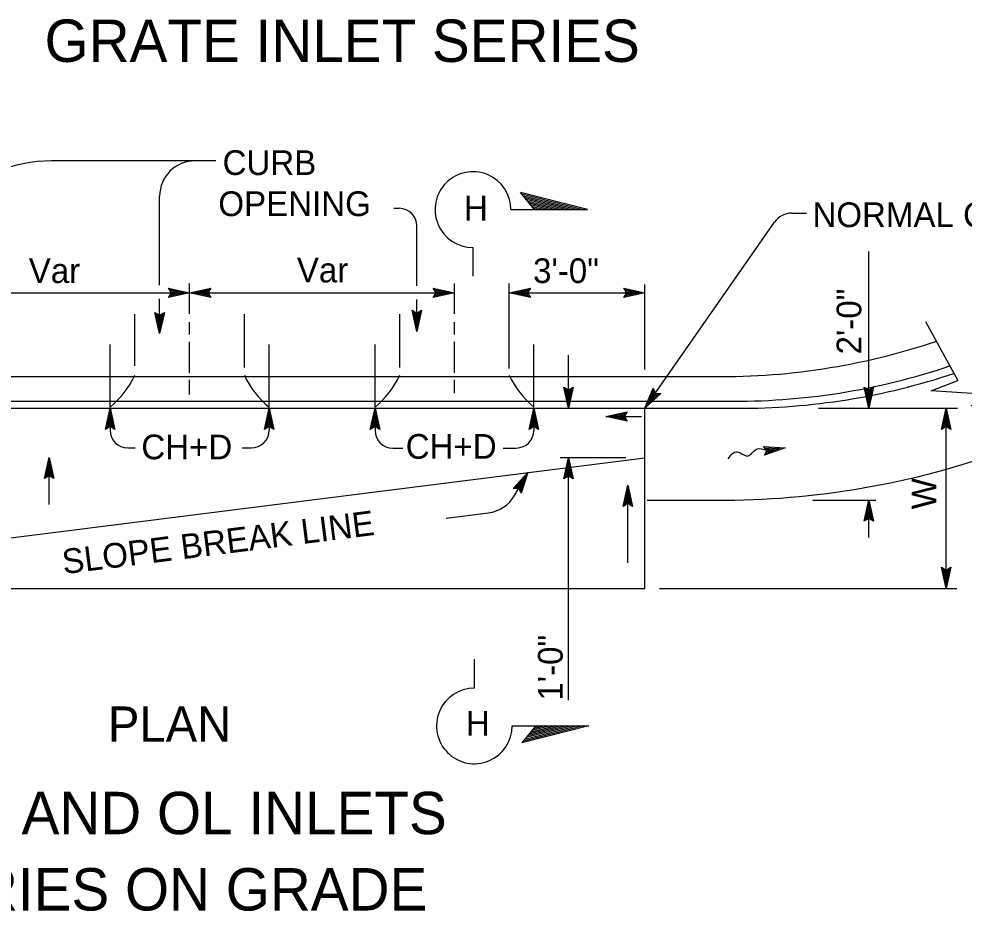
# Model space of a CAD drawing. Extents: x -894 to 866, y -472 to 714.
# Drawn here: x -210.8 to 56.9, y 186 to 438.6 of the extents above; entities that cross this region are included whole.
import ezdxf

# ---------------------------------------------------------------- set-up
doc = ezdxf.new("R2010")
doc.units = 0
for name, color, linetype in [('df_DETAIL-anno', 7, 'Continuous'), ('df_FLOW-LINE', 7, 'Continuous'), ('mc_CURB-GUTTER', 7, 'Continuous'), ('pp_PRESENTATION', 7, 'Continuous'), ('str_Concrete-A', 7, 'Continuous')]:
    doc.layers.add(name, color=color, linetype=linetype)

msp = doc.modelspace()

# ---------------------------------------------------------------- linework, layer by layer
at = {"layer": 'df_DETAIL-anno'}
for p, q in [((-171.71, 398.43), (-201.48, 398.43)), ((-155.02, 398.43), (-171.71, 398.43)), ((-170.91, 363.27), (-170.91, 388.43)), ((-104.58, 384.99), (-103.08, 384.99)), ((8.12, 383.64), (12.2, 383.64)), ((-33.5, 328.39), (3.19, 381.07)), ((-98.08, 363.02), (-98.08, 379.99)), ((29.88, 328.39), (29.88, 372.78)), ((-167.62, 361.08), (-168.42, 362.42)), ((-168.42, 362.42), (-168.42, 362.42)), ((-168.42, 362.42), (-162.42, 361.08)), ((-167.62, 361.08), (-168.42, 362.42)), ((-168.42, 362.42), (-168.42, 362.42)), ((-168.42, 362.42), (-162.42, 361.08)), ((-167.62, 361.08), (-168.42, 362.42)), ((-168.42, 362.42), (-168.42, 362.42)), ((-168.42, 362.42), (-162.42, 361.08)), ((-168.2, 362.07), (-163.8, 361.08)), ((-168.2, 362.07), (-163.8, 361.08)), ((-168.2, 362.07), (-163.8, 361.08)), ((-167.97, 361.71), (-165.18, 361.08)), ((-167.97, 361.71), (-165.18, 361.08)), ((-167.97, 361.71), (-165.18, 361.08)), ((-167.79, 361.36), (-166.56, 361.08)), ((-167.79, 361.36), (-166.56, 361.08)), ((-167.79, 361.36), (-166.56, 361.08)), ((-162.42, 355.12), (-162.42, 363.73)), ((-162.42, 361.08), (-156.42, 362.41)), ((-161.03, 361.08), (-156.65, 362.05)), ((-159.66, 361.08), (-156.83, 361.71)), ((-158.28, 361.08), (-157.07, 361.35)), ((-156.42, 362.41), (-157.22, 361.08)), ((-156.42, 362.41), (-156.42, 362.41)), ((-92.62, 361.08), (-93.42, 362.42)), ((-93.42, 362.42), (-93.42, 362.42)), ((-93.42, 362.42), (-87.42, 361.08)), ((-93.2, 362.07), (-88.8, 361.08)), ((-92.97, 361.71), (-90.18, 361.08)), ((-92.79, 361.36), (-91.56, 361.08)), ((-87.42, 355.12), (-87.42, 363.73)), ((-71.92, 339.65), (-71.92, 363.73)), ((-71.92, 361.08), (-65.92, 362.41)), ((-70.53, 361.08), (-66.15, 362.05)), ((-69.16, 361.08), (-66.33, 361.71)), ((-67.78, 361.08), (-66.57, 361.35)), ((-65.92, 362.41), (-66.72, 361.08)), ((-65.92, 362.41), (-65.92, 362.41)), ((-38.7, 361.08), (-39.5, 362.42)), ((-39.5, 362.42), (-39.5, 362.42)), ((-39.5, 362.42), (-33.5, 361.08)), ((-39.28, 362.07), (-34.88, 361.08)), ((-39.05, 361.71), (-36.26, 361.08)), ((-38.87, 361.36), (-37.64, 361.08)), ((-33.5, 339.4), (-33.5, 363.4)), ((-237.25, 361.08), (-188.3, 361.08)), ((-188.3, 361.08), (-162.42, 361.08)), ((-170.91, 349.51), (-170.91, 359.37)), ((-162.42, 361.08), (-168.42, 359.75)), ((-168.42, 359.75), (-167.62, 361.08)), ((-162.42, 361.08), (-168.42, 359.75)), ((-168.42, 359.75), (-167.62, 361.08)), ((-162.42, 361.08), (-168.42, 359.75)), ((-168.42, 359.75), (-167.62, 361.08)), ((-168.42, 359.75), (-168.42, 359.75)), ((-168.42, 359.75), (-168.42, 359.75)), ((-168.42, 359.75), (-168.42, 359.75)), ((-163.81, 361.08), (-168.18, 360.11)), ((-163.81, 361.08), (-168.18, 360.11)), ((-163.81, 361.08), (-168.18, 360.11)), ((-165.18, 361.08), (-168.01, 360.46)), ((-165.18, 361.08), (-168.01, 360.46)), ((-165.18, 361.08), (-168.01, 360.46)), ((-166.56, 361.08), (-167.77, 360.82)), ((-166.56, 361.08), (-167.77, 360.82)), ((-166.56, 361.08), (-167.77, 360.82)), ((-162.42, 361.08), (-112.19, 361.08)), ((-156.42, 359.74), (-162.42, 361.08)), ((-162.42, 361.08), (-162.42, 361.08)), ((-162.42, 361.08), (-162.42, 361.08)), ((-162.42, 361.08), (-162.42, 361.08)), ((-162.42, 361.08), (-162.42, 361.08)), ((-156.64, 360.1), (-161.04, 361.08)), ((-156.87, 360.46), (-159.66, 361.08)), ((-157.05, 360.8), (-158.28, 361.08)), ((-157.22, 361.08), (-156.42, 359.74)), ((-156.42, 359.74), (-156.42, 359.74)), ((-112.19, 361.08), (-87.42, 361.08)), ((-98.08, 350.14), (-98.08, 359.13)), ((-87.42, 361.08), (-93.42, 359.75)), ((-93.42, 359.75), (-92.62, 361.08)), ((-93.42, 359.75), (-93.42, 359.75)), ((-88.81, 361.08), (-93.19, 360.11)), ((-90.18, 361.08), (-93.01, 360.46)), ((-91.56, 361.08), (-92.77, 360.82)), ((-87.42, 361.08), (-87.42, 361.08)), ((-71.92, 361.08), (-33.5, 361.08)), ((-65.92, 359.74), (-71.92, 361.08)), ((-71.92, 361.08), (-71.92, 361.08)), ((-66.14, 360.1), (-70.54, 361.08)), ((-66.37, 360.46), (-69.16, 361.08)), ((-66.55, 360.8), (-67.78, 361.08)), ((-66.72, 361.08), (-65.92, 359.74)), ((-65.92, 359.74), (-65.92, 359.74)), ((-33.5, 361.08), (-39.5, 359.75)), ((-39.5, 359.75), (-38.7, 361.08)), ((-39.5, 359.75), (-39.5, 359.75)), ((-34.89, 361.08), (-39.26, 360.11)), ((-36.26, 361.08), (-39.09, 360.46)), ((-37.64, 361.08), (-38.85, 360.82)), ((-33.5, 361.08), (-33.5, 361.08)), ((-98.08, 350.14), (-99.41, 356.14)), ((-99.41, 356.14), (-99.41, 356.14)), ((-99.41, 356.14), (-98.08, 355.34)), ((-98.08, 355.34), (-96.74, 356.14)), ((-96.74, 356.14), (-98.08, 350.14)), ((-96.74, 356.14), (-96.74, 356.14)), ((-177.92, 348.94), (-177.92, 355.01)), ((-170.91, 349.51), (-172.24, 355.51)), ((-172.24, 355.51), (-172.24, 355.51)), ((-172.24, 355.51), (-170.91, 354.71)), ((-170.91, 350.9), (-171.88, 355.27)), ((-170.9, 352.27), (-171.53, 355.1)), ((-170.9, 353.65), (-171.17, 354.86)), ((-170.91, 354.71), (-169.57, 355.51)), ((-169.57, 355.51), (-170.91, 349.51)), ((-169.92, 355.29), (-170.9, 350.89)), ((-170.28, 355.06), (-170.9, 352.27)), ((-170.63, 354.88), (-170.9, 353.65)), ((-169.57, 355.51), (-169.57, 355.51)), ((-146.92, 348.79), (-146.92, 355.01)), ((-102.92, 339.89), (-102.92, 355.01)), ((-98.08, 351.53), (-99.05, 355.9)), ((-98.08, 352.9), (-98.71, 355.73)), ((-98.08, 354.28), (-98.35, 355.49)), ((-97.1, 355.92), (-98.08, 351.52)), ((-97.46, 355.69), (-98.08, 352.9)), ((-97.8, 355.51), (-98.08, 354.28)), ((-162.42, 349.23), (-162.42, 352.77)), ((-87.42, 349.23), (-87.42, 352.77)), ((-177.92, 340.38), (-177.92, 348.94)), ((-170.91, 349.51), (-170.91, 349.51)), ((-146.92, 339.89), (-146.92, 348.79)), ((-98.08, 350.14), (-98.08, 350.14)), ((-162.42, 338.45), (-162.42, 347.18)), ((-87.42, 338.45), (-87.42, 347.18)), ((-55.12, 328.39), (-55.12, 343.43)), ((-162.42, 332.27), (-162.42, 336.45)), ((-87.42, 332.62), (-87.42, 336.45)), ((-55.12, 328.39), (-56.45, 334.39)), ((-56.45, 334.39), (-56.45, 334.39)), ((-56.45, 334.39), (-55.12, 333.59)), ((-55.12, 329.78), (-56.09, 334.15)), ((-55.12, 331.15), (-55.75, 333.97)), ((-55.12, 332.53), (-55.39, 333.74)), ((-55.12, 333.59), (-53.78, 334.39)), ((-53.78, 334.39), (-55.12, 328.39)), ((-54.14, 334.17), (-55.12, 329.77)), ((-54.5, 333.94), (-55.12, 331.15)), ((-54.84, 333.76), (-55.12, 332.53)), ((-53.78, 334.39), (-53.78, 334.39)), ((-33.5, 328.39), (-31.16, 334.07)), ((-28.97, 332.54), (-33.5, 328.39)), ((-29.38, 332.57), (-32.71, 329.52)), ((-32.7, 329.53), (-31, 333.67)), ((-31.92, 330.65), (-30.82, 333.33)), ((-29.81, 332.58), (-31.92, 330.65)), ((-31.16, 334.07), (-31.16, 334.07)), ((-31.16, 334.07), (-30.53, 332.65)), ((-31.13, 331.78), (-30.66, 332.93)), ((-30.2, 332.64), (-31.13, 331.78)), ((-30.53, 332.65), (-28.97, 332.54)), ((-28.97, 332.54), (-28.97, 332.54)), ((29.88, 328.39), (28.55, 334.39)), ((28.55, 334.39), (28.55, 334.39)), ((28.55, 334.39), (29.88, 333.59)), ((29.88, 329.78), (28.91, 334.15)), ((29.88, 331.15), (29.26, 333.97)), ((29.88, 332.53), (29.62, 333.74)), ((29.88, 333.59), (31.22, 334.39)), ((31.22, 334.39), (29.88, 328.39)), ((30.86, 334.17), (29.88, 329.77)), ((30.51, 333.94), (29.88, 331.15)), ((30.16, 333.76), (29.88, 332.53)), ((31.22, 334.39), (31.22, 334.39)), ((-186.26, 322.39), (-184.92, 328.39)), ((-185.9, 322.6), (-184.92, 327.01)), ((-184.92, 328.39), (-184.92, 322.16)), ((-184.92, 328.39), (-184.92, 328.39)), ((-184.92, 328.39), (-183.59, 322.39)), ((-184.92, 327), (-183.95, 322.62)), ((-141.26, 322.39), (-139.92, 328.39)), ((-140.9, 322.6), (-139.92, 327.01)), ((-139.92, 328.39), (-139.92, 322.16)), ((-139.92, 328.39), (-139.92, 328.39)), ((-139.92, 328.39), (-138.59, 322.39)), ((-139.92, 327), (-138.95, 322.62)), ((-111.26, 322.39), (-109.92, 328.39)), ((-110.9, 322.6), (-109.92, 327.01)), ((-109.92, 328.39), (-109.92, 322.1)), ((-109.92, 328.39), (-109.92, 328.39)), ((-109.92, 328.39), (-108.59, 322.39)), ((-109.92, 327), (-108.95, 322.62)), ((-66.26, 322.39), (-64.92, 328.39)), ((-65.9, 322.6), (-64.92, 327.01)), ((-64.92, 328.39), (-64.92, 322.13)), ((-64.92, 328.39), (-64.92, 328.39)), ((-64.92, 328.39), (-63.59, 322.39)), ((-64.92, 327), (-63.95, 322.62)), ((-55.12, 328.39), (-55.12, 328.39)), ((-33.5, 328.39), (-33.5, 328.39)), ((15.68, 328.39), (54.97, 328.39)), ((29.88, 328.39), (29.88, 328.39)), ((50.44, 322.39), (51.78, 328.39)), ((50.8, 322.6), (51.78, 327.01)), ((51.78, 277.39), (51.78, 328.39)), ((51.78, 328.39), (51.78, 328.39)), ((51.78, 328.39), (53.11, 322.39)), ((51.79, 327), (52.75, 322.62)), ((-185.54, 322.84), (-184.92, 325.62)), ((-185.2, 323.01), (-184.92, 324.24)), ((-184.92, 325.62), (-184.3, 322.8)), ((-184.92, 324.24), (-184.65, 323.03)), ((-140.54, 322.84), (-139.92, 325.62)), ((-140.2, 323.01), (-139.92, 324.24)), ((-139.92, 325.62), (-139.3, 322.8)), ((-139.92, 324.24), (-139.66, 323.03)), ((-110.54, 322.84), (-109.92, 325.62)), ((-110.2, 323.01), (-109.92, 324.24)), ((-109.92, 325.62), (-109.3, 322.8)), ((-109.92, 324.24), (-109.66, 323.03)), ((-65.54, 322.84), (-64.92, 325.62)), ((-65.2, 323.01), (-64.92, 324.24)), ((-64.92, 325.62), (-64.3, 322.8)), ((-64.92, 324.24), (-64.66, 323.03)), ((51.16, 322.84), (51.78, 325.62)), ((51.51, 323.01), (51.78, 324.24)), ((51.78, 325.62), (52.41, 322.8)), ((51.78, 324.24), (52.05, 323.03)), ((-184.92, 323.19), (-186.26, 322.39)), ((-186.26, 322.39), (-186.26, 322.39)), ((-183.59, 322.39), (-184.92, 323.19)), ((-183.59, 322.39), (-183.59, 322.39)), ((-139.92, 323.19), (-141.26, 322.39)), ((-141.26, 322.39), (-141.26, 322.39)), ((-138.59, 322.39), (-139.92, 323.19)), ((-138.59, 322.39), (-138.59, 322.39)), ((-109.92, 323.19), (-111.26, 322.39)), ((-111.26, 322.39), (-111.26, 322.39)), ((-108.59, 322.39), (-109.92, 323.19)), ((-108.59, 322.39), (-108.59, 322.39)), ((-64.92, 323.19), (-66.26, 322.39)), ((-66.26, 322.39), (-66.26, 322.39)), ((-63.59, 322.39), (-64.92, 323.19)), ((-63.59, 322.39), (-63.59, 322.39)), ((51.78, 323.19), (50.44, 322.39)), ((50.44, 322.39), (50.44, 322.39)), ((53.11, 322.39), (51.78, 323.19)), ((53.11, 322.39), (53.11, 322.39)), ((-179.92, 317.16), (-177.86, 317.16)), ((-147.5, 317.16), (-144.92, 317.16)), ((-104.92, 317.1), (-102.02, 317.1)), ((-73.61, 317.13), (-69.92, 317.13)), ((-38.92, 314.39), (-57.53, 314.39)), ((-56.46, 308.39), (-55.12, 314.39)), ((-55.12, 245.75), (-55.12, 314.39)), ((-55.12, 314.39), (-55.12, 314.39)), ((-55.12, 314.39), (-53.79, 308.39)), ((-56.11, 308.6), (-55.12, 313.01)), ((-55.75, 308.84), (-55.12, 311.62)), ((-55.12, 313), (-54.15, 308.62)), ((-55.12, 311.62), (-54.5, 308.8)), ((-70.81, 305.67), (-66.65, 310.2)), ((-70.42, 303.68), (-66.65, 310.2)), ((-70.4, 305.68), (-67.34, 309)), ((-69.97, 305.71), (-68.03, 307.81)), ((-68.03, 307.81), (-68.91, 305.05)), ((-67.34, 308.99), (-68.69, 304.72)), ((-66.65, 310.2), (-68.5, 304.34)), ((-66.65, 310.2), (-66.65, 310.2)), ((-55.12, 309.19), (-56.46, 308.39)), ((-56.46, 308.39), (-56.46, 308.39)), ((-55.4, 309.01), (-55.12, 310.24)), ((-55.12, 310.24), (-54.86, 309.03)), ((-53.79, 308.39), (-55.12, 309.19)), ((-53.79, 308.39), (-53.79, 308.39)), ((-69.25, 305.7), (-70.81, 305.67)), ((-70.81, 305.67), (-70.81, 305.67)), ((-69.58, 305.68), (-68.73, 306.61)), ((-68.5, 304.34), (-69.25, 305.7)), ((-68.73, 306.61), (-69.1, 305.43)), ((-68.5, 304.34), (-68.5, 304.34)), ((14.01, 302.39), (31.83, 302.39)), ((28.54, 296.39), (29.88, 302.39)), ((28.9, 296.6), (29.88, 301.01)), ((29.88, 291.84), (29.88, 302.39)), ((29.88, 302.39), (29.88, 302.39)), ((29.88, 302.39), (31.21, 296.39)), ((29.88, 301), (30.85, 296.62)), ((-89.79, 297.24), (-77.83, 298.75)), ((29.88, 297.19), (28.54, 296.39)), ((29.26, 296.84), (29.88, 299.62)), ((29.6, 297.01), (29.88, 298.24)), ((29.88, 299.62), (30.5, 296.8)), ((29.88, 298.24), (30.15, 297.03)), ((31.21, 296.39), (29.88, 297.19)), ((28.54, 296.39), (28.54, 296.39)), ((31.21, 296.39), (31.21, 296.39)), ((51.78, 277.39), (50.45, 283.39)), ((50.45, 283.39), (50.45, 283.39)), ((50.45, 283.39), (51.78, 282.59)), ((51.78, 278.78), (50.81, 283.15)), ((51.79, 280.15), (51.16, 282.97)), ((51.79, 281.53), (51.52, 282.74)), ((51.78, 282.59), (53.12, 283.39)), ((53.12, 283.39), (51.78, 277.39)), ((52.77, 283.17), (51.78, 278.77)), ((52.41, 282.94), (51.79, 280.15)), ((52.06, 282.76), (51.79, 281.53)), ((53.12, 283.39), (53.12, 283.39)), ((-29.37, 277.39), (54.79, 277.39)), ((51.78, 277.39), (51.78, 277.39))]:
    msp.add_line(p, q, dxfattribs=at)
for centre, radius, start, end in [((-201.48, 358.43), 40, 90, 180), ((-160.91, 388.43), 10, 90, 180), ((-103.08, 379.99), 5, 0, 90), ((8.12, 377.64), 6, 90, 145.1465), ((-179.92, 322.16), 5, 180, 270), ((-144.92, 322.16), 5, 270, 0), ((-104.92, 322.1), 5, 180, 270), ((-69.92, 322.13), 5, 270, 0), ((-79.08, 308.68), 10, 277.1971, 330.0002)]:
    msp.add_arc(centre, radius, start, end, dxfattribs=at)
at = {"layer": 'df_FLOW-LINE'}
for p, q in [((0.05, 317.52), (6.16, 317.16)), ((1.01, 316.44), (0.05, 317.52)), ((0.33, 317.2), (4.64, 316.95)), ((6.16, 317.16), (0.38, 315.14)), ((0.38, 315.14), (1.01, 316.44)), ((4.64, 316.95), (0.58, 315.53)), ((0.61, 316.88), (3.13, 316.74)), ((3.13, 316.74), (0.76, 315.91)), ((0.89, 316.57), (1.61, 316.52)), ((1.61, 316.52), (0.95, 316.29)), ((1.01, 316.44), (1.01, 316.44)), ((6.16, 317.16), (6.16, 317.16)), ((0.38, 315.14), (0.38, 315.14))]:
    msp.add_line(p, q, dxfattribs=at)
msp.add_spline([(-9.97, 314.09), (-7.42, 316.06), (-4.43, 314.87), (-1.88, 316.84), (1.01, 316.44)], degree=3, dxfattribs=at)
at = {"layer": 'mc_CURB-GUTTER'}
for p, q in [((-184.92, 328.74), (-184.92, 346.42)), ((-139.92, 328.74), (-139.92, 346.42)), ((-109.92, 328.74), (-109.92, 346.42)), ((-64.92, 328.74), (-64.92, 346.42)), ((-370.5, 337.39), (-16, 337.39)), ((-370.5, 330.39), (-10.54, 330.39)), ((-370.5, 328.39), (-6.9, 328.39))]:
    msp.add_line(p, q, dxfattribs=at)
for centre, radius, start, end in [((-12.17, 528.77), 191.43, 268.8551, 288.6372), ((-8.23, 521.8), 191.43, 269.3004, 288.5972), ((-201.22, 348.65), 25.74, 309.2989, 334.869), ((-124.07, 348.3), 25.18, 204.8444, 230.9877), ((-126.22, 348.65), 25.74, 309.2989, 334.869), ((-49.07, 348.3), 25.18, 204.8444, 230.9877), ((-6.69, 519.81), 191.43, 269.8078, 288.4784)]:
    msp.add_arc(centre, radius, start, end, dxfattribs=at)
at = {"layer": 'pp_PRESENTATION'}
for p, q in [((-49.77, 384.62), (-68.72, 389.45)), ((-64.8, 384.62), (-68.72, 389.45)), ((-51.33, 384.62), (-68.31, 388.95)), ((-52.89, 384.62), (-67.91, 388.45)), ((-54.44, 384.62), (-67.5, 387.95)), ((-56, 384.62), (-67.1, 387.45)), ((-57.56, 384.62), (-66.69, 386.95)), ((-59.12, 384.62), (-66.29, 386.45)), ((-60.68, 384.62), (-65.88, 385.95)), ((-62.24, 384.62), (-65.47, 385.45)), ((-71.48, 384.62), (-49.77, 384.62)), ((-63.79, 384.62), (-65.07, 384.95)), ((-82.19, 373.91), (-82.19, 365.76)), ((-44.54, 326.09), (-38.54, 327.42)), ((-43.15, 326.1), (-38.77, 327.06)), ((-41.77, 326.09), (-38.95, 326.72)), ((-38.54, 327.42), (-39.34, 326.09)), ((-38.54, 327.42), (-38.54, 327.42)), ((-38.54, 324.75), (-44.54, 326.09)), ((-44.54, 326.09), (-44.54, 326.09)), ((-44.54, 326.09), (-34.52, 326.09)), ((-38.75, 325.11), (-43.16, 326.09)), ((-38.99, 325.47), (-41.77, 326.09)), ((-40.39, 326.09), (-39.18, 326.36)), ((-39.16, 325.82), (-40.39, 326.09)), ((-39.34, 326.09), (-38.54, 324.75)), ((-38.54, 324.75), (-38.54, 324.75)), ((-203.49, 308.49), (-202.15, 314.49)), ((-202.15, 301.15), (-202.15, 314.49)), ((-202.15, 314.49), (-202.15, 314.49)), ((-202.15, 314.49), (-200.82, 308.49)), ((-203.13, 308.7), (-202.15, 313.11)), ((-202.77, 308.94), (-202.15, 311.72)), ((-202.15, 311.72), (-201.52, 308.9)), ((-202.14, 313.1), (-201.18, 308.72)), ((-202.15, 309.29), (-203.49, 308.49)), ((-203.49, 308.49), (-203.49, 308.49)), ((-202.42, 309.11), (-202.15, 310.34)), ((-202.15, 310.34), (-201.88, 309.13)), ((-200.82, 308.49), (-202.15, 309.29)), ((-200.82, 308.49), (-200.82, 308.49)), ((-39.65, 300.58), (-38.31, 306.58)), ((-39.29, 300.8), (-38.31, 305.2)), ((-38.31, 284.63), (-38.31, 306.58)), ((-38.31, 306.58), (-38.31, 306.58)), ((-38.31, 306.58), (-36.98, 300.58)), ((-38.3, 305.19), (-37.33, 300.82)), ((-38.93, 301.03), (-38.31, 303.82)), ((-38.58, 301.21), (-38.31, 302.44)), ((-38.31, 303.82), (-37.68, 301)), ((-38.31, 302.44), (-38.04, 301.23)), ((-38.31, 301.38), (-39.65, 300.58)), ((-39.65, 300.58), (-39.65, 300.58)), ((-36.98, 300.58), (-38.31, 301.38)), ((-36.98, 300.58), (-36.98, 300.58)), ((-81.79, 249.19), (-81.79, 257.34)), ((-71.07, 238.47), (-49.37, 238.47)), ((-49.37, 238.47), (-68.31, 233.64)), ((-64.4, 238.47), (-68.31, 233.64)), ((-50.92, 238.47), (-67.91, 234.14)), ((-52.48, 238.47), (-67.5, 234.64)), ((-54.04, 238.47), (-67.1, 235.14)), ((-55.6, 238.47), (-66.69, 235.64)), ((-57.15, 238.47), (-66.29, 236.14)), ((-58.71, 238.47), (-65.88, 236.64)), ((-60.27, 238.47), (-65.47, 237.15)), ((-61.83, 238.47), (-65.07, 237.65)), ((-63.39, 238.47), (-64.66, 238.15))]:
    msp.add_line(p, q, dxfattribs=at)
for centre, start, end in [((-82.19, 384.62), 0, 270.0005), ((-81.79, 238.47), 89.9995, 360)]:
    msp.add_arc(centre, 10.72, start, end, dxfattribs=at)
at = {"layer": 'str_Concrete-A'}
for p, q in [((45.96, 352.98), (49.85, 345.83)), ((49.81, 345.88), (55.06, 336.22)), ((-33.5, 277.39), (-33.5, 328.39)), ((-326.5, 277.39), (-33.5, 314.39)), ((-32.91, 302.39), (-16, 302.39)), ((-326.5, 277.39), (-33.5, 277.39))]:
    msp.add_line(p, q, dxfattribs=at)
msp.add_lwpolyline([(58.89, 329.19), (66.39, 332.14), (47.56, 333.28), (55.06, 336.22)], dxfattribs=at)
msp.add_arc((-12.21, 540.38), 238.02, 269.0893, 289.2487, dxfattribs=at)

# ---------------------------------------------------------------- texts
at = {"layer": 'df_DETAIL-anno'}
for s, height, p in [('GRATE INLET SERIES', 12, (-203.48, 426.43)), ('CURB', 7, (-153.08, 394.42)), ('OPENING', 7, (-154.28, 382.79)), ('NORMAL CH', 7, (13.93, 379.67)), ('Var', 7, (-207.96, 363.84)), ('Var', 7, (-132.05, 364.02)), ('3\'-0"', 7, (-65.17, 363.84)), ('CH+D', 7, (-101.23, 314.09)), ('CH+D', 7, (-176.09, 313.95)), ('PLAN', 10, (-185.55, 233.96)), ('TYPE OS AND OL INLETS', 12, (-284, 207.8)), ('IN SERIES ON GRADE', 12, (-264.53, 186.2))]:
    msp.add_text(s, height=height, dxfattribs=at).set_placement(p)
for s, rotation, p in [('2\'-0"', 90, (27.77, 343.63)), ('W', 90, (49, 299.77)), ('SLOPE BREAK LINE', 7.1972, (-198.06, 281.4)), ('1\'-0"', 90, (-56.79, 245.61))]:
    msp.add_text(s, height=7, rotation=rotation, dxfattribs=at).set_placement(p)
at = {"layer": 'pp_PRESENTATION'}
for p in [(-84.73, 381.53), (-84.19, 235.72)]:
    msp.add_text('H', height=7, dxfattribs=at).set_placement(p)

doc.saveas('drawing.dxf')
